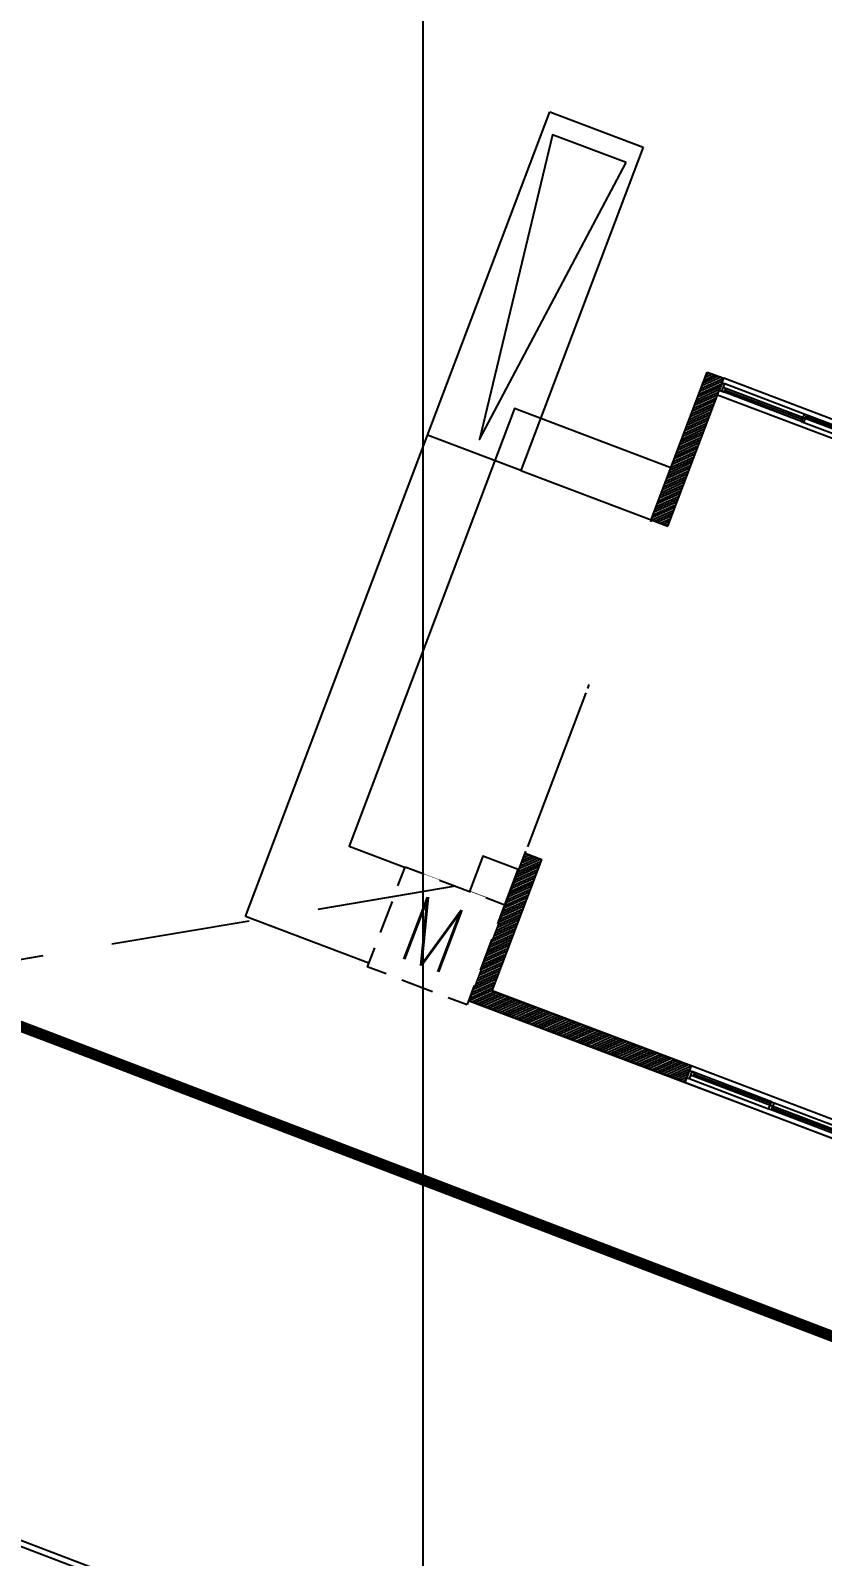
# Model space of a CAD drawing. Extents: x 0 to 346944, y 0 to 6285838.
# Drawn here: x 344196.48 to 344203.58, y 6284402.36 to 6284416.06 of the extents above; entities that cross this region are included whole.
import ezdxf

# ---------------------------------------------------------------- set-up
doc = ezdxf.new("R2010")
doc.units = 0
doc.header["$LTSCALE"] = 5
for name, pattern in [('DASHDOT', [1, 0.5, -0.25, 0, -0.25]), ('DASHDOTX2', [2, 1, -0.5, 0, -0.5]), ('DASHED', [0.75, 0.5, -0.25]), ('HIDDEN', [0.375, 0.25, -0.125])]:
    doc.linetypes.add(name, pattern=pattern)
for name, color, linetype in [('ACOM-P', 251, 'DASHED'), ('CALLES-URBANAS', 6, 'Continuous'), ('COTAS', 11, 'Continuous'), ('EQUIPOS', 240, 'Continuous'), ('EQUIPOS_P', 240, 'Continuous'), ('GRILLA', 254, 'Continuous'), ('PLANTA', 6, 'Continuous'), ('Prosan General Linea Oficial', 6, 'DASHDOTX2'), ('PUNTO-DE-INTERES', 254, 'Continuous')]:
    doc.layers.add(name, color=color, linetype=linetype)
doc.styles.add('2mm', font='simplex.shx', dxfattribs={"width": 0.8, "height": 0.65})
doc.styles.add('ROMANS', font='romans.shx', dxfattribs={"height": 1})
doc.dimstyles.new('ACOMETIDA 500', dxfattribs={"dimtxt": 0.65, "dimasz": 1.8, "dimexe": 1.25, "dimexo": 0.625, "dimtad": 0, "dimdec": 0, "dimtxsty": '2mm', "dimblk": 'NONE', "dimcen": 2.5, "dimse1": 1, "dimse2": 1, "dimclrd": 256, "dimclrt": 2, "dimadec": 0, "dimazin": 0, "dimtfac": 1, "dimtdec": 0, "dimtmove": 0, "dimatfit": 3, "dimldrblk": 'NONE', "dimfxl": 1, "dimtfill": 1, "dimlwd": -1, "dimarcsym": 2})
doc.dimstyles.new('GRILLA X 500', dxfattribs={"dimtxt": 0.5, "dimasz": 1.8, "dimexe": 1.25, "dimexo": 0.625, "dimtad": 0, "dimdec": 0, "dimtxsty": 'ROMANS', "dimblk": 'NONE', "dimcen": 2.5, "dimse1": 1, "dimse2": 1, "dimsd1": 1, "dimsd2": 1, "dimclrd": 256, "dimclrt": 256, "dimadec": 0, "dimazin": 0, "dimtfac": 1, "dimtdec": 0, "dimtmove": 0, "dimatfit": 3, "dimldrblk": 'NONE', "dimfxlon": 1, "dimtfill": 1, "dimlwd": -1, "dimarcsym": 2})
doc.dimstyles.new('VANO 500', dxfattribs={"dimtxt": 0.65, "dimasz": 1.8, "dimexe": 0, "dimexo": 8, "dimgap": 1.2, "dimtad": 0, "dimdec": 0, "dimzin": 0, "dimdsep": 46, "dimtxsty": '2mm', "dimblk": 'NONE', "dimcen": 0, "dimse1": 1, "dimse2": 1, "dimsd1": 1, "dimsd2": 1, "dimclrd": 7, "dimclrt": 2, "dimadec": 0, "dimazin": 0, "dimtfac": 1, "dimtdec": 0, "dimtofl": 0, "dimtmove": 0, "dimatfit": 3, "dimldrblk": 'NONE', "dimfxl": 1, "dimtfill": 1, "dimtolj": 1, "dimtzin": 0, "dimlwd": 25, "dimarcsym": 0})

# ---------------------------------------------------------------- blocks, each defined once
blk = doc.blocks.new('PLANTA 2')
at = {"layer": 'PUNTO-DE-INTERES'}
for p, q in [((3.0509, -15.5759), (4.4304, -11.9712)), ((3.0509, -15.5759), (4.4304, -11.9712)), ((4.4304, -11.9712), (4.8493, -12.1315)), ((4.8493, -12.1315), (4.295, -13.5797)), ((4.8788, -13.8031), (5.1322, -13.141)), ((5.1444, -13.1456), (5.1275, -13.1532)), ((5.1322, -13.141), (5.2069, -13.1696)), ((4.9535, -13.8317), (5.2069, -13.1696)), ((5.1923, -13.2077), (5.089, -13.2538)), ((5.1971, -13.1951), (5.0938, -13.2413)), ((5.2019, -13.1826), (5.0986, -13.2287)), ((5.2067, -13.17), (5.1034, -13.2161)), ((5.1947, -13.1649), (5.1082, -13.2035)), ((5.1821, -13.1601), (5.113, -13.1909)), ((5.1696, -13.1553), (5.1178, -13.1784)), ((5.157, -13.1505), (5.1227, -13.1658)), ((5.9281, -13.4884), (5.2043, -13.2114)), ((5.954, -13.4555), (5.2069, -13.1696)), ((5.5666, -13.3313), (5.2105, -13.195)), ((5.1634, -13.2832), (5.0601, -13.3293)), ((5.1682, -13.2706), (5.0649, -13.3167)), ((5.173, -13.258), (5.0697, -13.3042)), ((5.1778, -13.2455), (5.0745, -13.2916)), ((5.1826, -13.2329), (5.0793, -13.279)), ((5.1875, -13.2203), (5.0841, -13.2664)), ((5.9254, -13.5302), (5.1783, -13.2443)), ((5.5541, -13.364), (5.198, -13.2277)), ((5.5572, -13.3558), (5.2128, -13.224)), ((5.1393, -13.3461), (5.036, -13.3922)), ((5.1441, -13.3335), (5.0408, -13.3796)), ((5.1489, -13.3209), (5.0456, -13.3671)), ((5.1538, -13.3084), (5.0504, -13.3545)), ((5.1586, -13.2958), (5.0553, -13.3419)), ((5.5666, -13.3313), (5.5541, -13.364)), ((5.9195, -13.4757), (5.5751, -13.3439)), ((5.9343, -13.472), (5.5782, -13.3358)), ((4.295, -13.5797), (3.8762, -13.4195)), ((5.1152, -13.409), (5.0119, -13.4551)), ((5.1201, -13.3964), (5.0167, -13.4426)), ((5.1249, -13.3838), (5.0216, -13.43)), ((5.1297, -13.3713), (5.0264, -13.4174)), ((5.1345, -13.3587), (5.0312, -13.4048)), ((5.5657, -13.3685), (5.9218, -13.5047)), ((5.0864, -13.4845), (4.983, -13.5306)), ((5.0912, -13.4719), (4.9879, -13.518)), ((5.096, -13.4593), (4.9927, -13.5055)), ((5.1008, -13.4468), (4.9975, -13.4929)), ((5.1056, -13.4342), (5.0023, -13.4803)), ((5.1104, -13.4216), (5.0071, -13.4677)), ((5.0623, -13.5474), (4.959, -13.5935)), ((5.0671, -13.5348), (4.9638, -13.5809)), ((5.0719, -13.5222), (4.9686, -13.5684)), ((5.0767, -13.5097), (4.9734, -13.5558)), ((5.0815, -13.4971), (4.9782, -13.5432)), ((4.295, -13.5797), (4.8788, -13.8031)), ((5.0334, -13.6229), (4.9301, -13.669)), ((5.0382, -13.6103), (4.9349, -13.6564)), ((5.043, -13.5977), (4.9397, -13.6438)), ((5.0478, -13.5851), (4.9445, -13.6313)), ((5.0527, -13.5726), (4.9493, -13.6187)), ((5.0575, -13.56), (4.9542, -13.6061)), ((5.0093, -13.6858), (4.906, -13.7319)), ((5.0141, -13.6732), (4.9108, -13.7193)), ((5.0189, -13.6606), (4.9156, -13.7067)), ((5.0238, -13.648), (4.9205, -13.6942)), ((5.0286, -13.6355), (4.9253, -13.6816)), ((4.9852, -13.7487), (4.8819, -13.7948)), ((4.9804, -13.7613), (4.883, -13.8048)), ((4.9901, -13.7361), (4.8868, -13.7822)), ((4.9949, -13.7235), (4.8916, -13.7696)), ((4.9997, -13.7109), (4.8964, -13.7571)), ((5.0045, -13.6984), (4.9012, -13.7445)), ((4.8788, -13.8031), (4.8752, -13.8125)), ((4.8788, -13.8031), (4.9535, -13.8317)), ((4.9756, -13.7738), (4.8956, -13.8096)), ((4.9708, -13.7864), (4.9082, -13.8144)), ((4.966, -13.799), (4.9208, -13.8192)), ((4.9612, -13.8116), (4.9333, -13.824)), ((4.9564, -13.8242), (4.9459, -13.8288)), ((4.5819, -14.5787), (4.3178, -15.269)), ((4.5964, -14.5409), (4.5892, -14.5596)), ((4.3786, -15.3338), (4.2753, -15.38)), ((4.3768, -15.3242), (4.2801, -15.3674)), ((4.3643, -15.3194), (4.2849, -15.3548)), ((4.3517, -15.3146), (4.2898, -15.3422)), ((4.3391, -15.3098), (4.2946, -15.3296)), ((4.3265, -15.305), (4.2994, -15.3171)), ((4.3139, -15.3001), (4.3042, -15.3045)), ((4.3069, -15.2974), (4.3105, -15.2881)), ((4.3069, -15.2974), (4.3816, -15.326)), ((4.3545, -15.3967), (4.2512, -15.4429)), ((4.3594, -15.3842), (4.2561, -15.4303)), ((4.3642, -15.3716), (4.2609, -15.4177)), ((4.369, -15.359), (4.2657, -15.4051)), ((4.3738, -15.3464), (4.2705, -15.3925)), ((4.3257, -15.4722), (4.2224, -15.5184)), ((4.3305, -15.4597), (4.2272, -15.5058)), ((4.3353, -15.4471), (4.232, -15.4932)), ((4.3401, -15.4345), (4.2368, -15.4806)), ((4.3449, -15.4219), (4.2416, -15.468)), ((4.3497, -15.4093), (4.2464, -15.4555)), ((4.3016, -15.5351), (4.1983, -15.5813)), ((4.3064, -15.5226), (4.2031, -15.5687)), ((4.3112, -15.51), (4.2079, -15.5561)), ((4.316, -15.4974), (4.2127, -15.5435)), ((4.3208, -15.4848), (4.2175, -15.5309)), ((4.0535, -15.9596), (3.0509, -15.5759)), ((4.2727, -15.6106), (4.1694, -15.6567)), ((4.2775, -15.598), (4.1742, -15.6442)), ((4.2823, -15.5855), (4.179, -15.6316)), ((4.2871, -15.5729), (4.1838, -15.619)), ((4.292, -15.5603), (4.1887, -15.6064)), ((4.2968, -15.5477), (4.1935, -15.5938)), ((4.2486, -15.6735), (4.1453, -15.7196)), ((4.2534, -15.6609), (4.1501, -15.7071)), ((4.2583, -15.6484), (4.1549, -15.6945)), ((4.2631, -15.6358), (4.1598, -15.6819)), ((4.2679, -15.6232), (4.1646, -15.6693)), ((4.2246, -15.7364), (4.1212, -15.7825)), ((4.2294, -15.7238), (4.1261, -15.77)), ((4.2342, -15.7113), (4.1309, -15.7574)), ((4.239, -15.6987), (4.1357, -15.7448)), ((4.2438, -15.6861), (4.1405, -15.7322)), ((4.1957, -15.8119), (4.0924, -15.858)), ((4.2005, -15.7993), (4.0972, -15.8455)), ((4.2053, -15.7867), (4.102, -15.8329)), ((4.2101, -15.7742), (4.1068, -15.8203)), ((4.2149, -15.7616), (4.1116, -15.8077)), ((4.2197, -15.749), (4.1164, -15.7951)), ((4.1716, -15.8748), (4.0683, -15.9209)), ((4.1764, -15.8622), (4.0731, -15.9084)), ((4.1812, -15.8497), (4.0779, -15.8958)), ((4.186, -15.8371), (4.0827, -15.8832)), ((4.1909, -15.8245), (4.0875, -15.8706)), ((4.1572, -15.9126), (4.0538, -15.9587)), ((4.162, -15.9), (4.0587, -15.9461)), ((4.1668, -15.8874), (4.0635, -15.9335)), ((4.1684, -15.9179), (4.0651, -15.9641)), ((4.181, -15.9228), (4.0777, -15.9689)), ((4.1936, -15.9276), (4.0903, -15.9737)), ((4.2062, -15.9324), (4.1029, -15.9785)), ((4.2188, -15.9372), (4.1155, -15.9833)), ((4.2313, -15.942), (4.128, -15.9881)), ((4.2439, -15.9468), (4.1406, -15.993)), ((4.2565, -15.9516), (4.1532, -15.9978)), ((7.9294, -17.4429), (4.0535, -15.9596)), ((4.2691, -15.9565), (4.1658, -16.0026)), ((4.2817, -15.9613), (4.1784, -16.0074)), ((4.2942, -15.9661), (4.1909, -16.0122)), ((4.3068, -15.9709), (4.2035, -16.017)), ((4.3194, -15.9757), (4.2161, -16.0218)), ((4.332, -15.9805), (4.2287, -16.0267)), ((4.3446, -15.9853), (4.2413, -16.0315)), ((4.3572, -15.9902), (4.2538, -16.0363)), ((4.3697, -15.995), (4.2664, -16.0411)), ((4.3823, -15.9998), (4.279, -16.0459)), ((4.3949, -16.0046), (4.2916, -16.0507)), ((4.4075, -16.0094), (4.3042, -16.0555)), ((4.4201, -16.0142), (4.3167, -16.0604)), ((4.4326, -16.019), (4.3293, -16.0652)), ((4.4452, -16.0239), (4.3419, -16.07)), ((4.4578, -16.0287), (4.3545, -16.0748)), ((4.4704, -16.0335), (4.3671, -16.0796)), ((4.483, -16.0383), (4.3796, -16.0844)), ((4.4955, -16.0431), (4.3922, -16.0892)), ((4.5081, -16.0479), (4.4048, -16.0941)), ((4.5207, -16.0528), (4.4174, -16.0989)), ((4.5333, -16.0576), (4.43, -16.1037)), ((4.5459, -16.0624), (4.4426, -16.1085)), ((4.5584, -16.0672), (4.4551, -16.1133)), ((4.571, -16.072), (4.4677, -16.1181)), ((4.5836, -16.0768), (4.4803, -16.1229)), ((4.5962, -16.0816), (4.4929, -16.1278)), ((4.6088, -16.0865), (4.5055, -16.1326)), ((4.6213, -16.0913), (4.518, -16.1374)), ((4.6339, -16.0961), (4.5306, -16.1422)), ((4.6465, -16.1009), (4.5432, -16.147)), ((4.6591, -16.1057), (4.5558, -16.1518)), ((4.6717, -16.1105), (4.5684, -16.1566)), ((4.6842, -16.1153), (4.5809, -16.1615)), ((4.6968, -16.1202), (4.5935, -16.1663)), ((4.7094, -16.125), (4.6061, -16.1711)), ((4.722, -16.1298), (4.6187, -16.1759)), ((4.7346, -16.1346), (4.6313, -16.1807)), ((4.7472, -16.1394), (4.6438, -16.1855)), ((4.7597, -16.1442), (4.6564, -16.1903)), ((4.7723, -16.149), (4.669, -16.1952)), ((4.7849, -16.1539), (4.6816, -16.2)), ((4.7975, -16.1587), (4.6942, -16.2048)), ((4.8101, -16.1635), (4.7067, -16.2096)), ((4.8226, -16.1683), (4.7193, -16.2144)), ((4.8352, -16.1731), (4.7319, -16.2192)), ((4.8478, -16.1779), (4.7445, -16.224)), ((4.8604, -16.1827), (4.7571, -16.2289)), ((4.873, -16.1876), (4.7696, -16.2337)), ((4.8855, -16.1924), (4.7822, -16.2385)), ((4.8981, -16.1972), (4.7948, -16.2433)), ((4.9107, -16.202), (4.8074, -16.2481)), ((4.9233, -16.2068), (4.82, -16.2529)), ((4.9359, -16.2116), (4.8326, -16.2578)), ((4.9484, -16.2164), (4.8451, -16.2626)), ((4.961, -16.2213), (4.8577, -16.2674)), ((4.9736, -16.2261), (4.8703, -16.2722)), ((4.9862, -16.2309), (4.8829, -16.277)), ((4.9988, -16.2357), (4.8955, -16.2818)), ((5.0113, -16.2405), (4.908, -16.2866)), ((5.0239, -16.2453), (4.9206, -16.2915)), ((5.0365, -16.2501), (4.9332, -16.2963)), ((5.0477, -16.2556), (4.9458, -16.3011)), ((5.0429, -16.2682), (4.9584, -16.3059)), ((5.0381, -16.2807), (4.9709, -16.3107)), ((5.0333, -16.2933), (4.9835, -16.3155)), ((5.0481, -16.2546), (5.0195, -16.3293)), ((5.7693, -16.5734), (5.0455, -16.2964)), ((5.7953, -16.5405), (5.0481, -16.2546)), ((5.4078, -16.4163), (5.0517, -16.2801)), ((5.4047, -16.4245), (5.0603, -16.2927)), ((5.0285, -16.3059), (4.9961, -16.3203)), ((5.0236, -16.3185), (5.0087, -16.3252)), ((5.7667, -16.6152), (5.0195, -16.3293)), ((5.3953, -16.449), (5.0392, -16.3127)), ((5.4195, -16.4208), (5.7755, -16.5571)), ((5.763, -16.5897), (5.407, -16.4535)), ((5.7545, -16.5771), (5.4101, -16.4453))]:
    blk.add_line(p, q, dxfattribs=at)
for points in [[(7.8267, -18.3012), (14.4541, 1.3625), (-4.3226, 7.8454), (-5.0396, 8.1333), (-16.9441, 12.6198), (-20.0017, 13.7768), (-24.3413, 2.4823), (-27.138, -4.7827), (-22.6962, -6.5135), (-9.5725, -11.5935), (-0.4639, -15.1037), (2.1908, -16.1232), (6.5102, -17.7921), (7.8267, -18.3012)], [(4.7723, -12.2001), (4.4419, -12.0737), (4.1087, -13.4392), (4.7723, -12.2001)], [(5.198, -13.2277), (5.2105, -13.195), (5.1988, -13.1906), (5.1863, -13.2233)], [(5.1863, -13.2233), (5.2097, -13.2322), (5.2159, -13.2159), (5.2043, -13.2114)], [(5.5541, -13.364), (5.5657, -13.3685), (5.5782, -13.3358)], [(5.572, -13.3521), (5.5603, -13.3476)], [(5.5782, -13.3358), (5.5666, -13.3313)], [(5.0195, -16.3293), (4.0535, -15.9596), (4.3069, -15.2974)], [(5.0481, -16.2546), (4.1568, -15.9135), (4.3816, -15.326)], [(5.0517, -16.2801), (5.0392, -16.3127), (5.0275, -16.3083), (5.0401, -16.2756)], [(5.0401, -16.2756), (5.0634, -16.2845), (5.0571, -16.3009), (5.0455, -16.2964)], [(5.4195, -16.4208), (5.407, -16.4535), (5.3953, -16.449), (5.4078, -16.4163)], [(5.4132, -16.4371), (5.4015, -16.4327)], [(5.4078, -16.4163), (5.4195, -16.4208)]]:
    blk.add_lwpolyline(points, dxfattribs=at)
at = {"layer": 'PUNTO-DE-INTERES', "ltscale": 8}
blk.add_lwpolyline([(4.9681, -13.5696), (4.2676, -13.3016), (3.5171, -15.2629), (4.2175, -15.5309)], dxfattribs=at)
at = {"layer": 'PUNTO-DE-INTERES'}
blk.add_lwpolyline([(4.057, -15.4677), (4.2149, -15.5282), (4.2754, -15.3702), (4.1174, -15.3097)], close=True, dxfattribs=at)
blk = doc.blocks.new('PLANTA')
at = {"layer": 'CALLES-URBANAS', "elevation": -2.006}
for points in [[(57.22, -76.56), (43.205, -71.201), (34.561, -67.898), (29.246, -65.88), (10.996, -58.924), (-15.3, -48.857), (-26.084, -44.701), (-26.997, -41.99)], [(57.238, -76.514), (43.223, -71.154), (34.579, -67.851), (29.264, -65.833), (11.013, -58.877), (-15.282, -48.811), (-26.045, -44.663), (-26.942, -41.997)]]:
    blk.add_lwpolyline(points, dxfattribs=at)
at = {"layer": 'Prosan General Linea Oficial', "linetype": 'DASHDOT', "const_width": 0.1, "flags": 128}
blk.add_lwpolyline([(12.407, -54.797), (-0.593, -49.823), (-5.065, -48.111), (-11.593, -45.613), (-13.736, -44.793), (-21.467, -41.814), (-22.633, -41.365), (-19.864, -34.09), (-18.237, -29.814), (-17.095, -26.814), (-8.502, -4.192), (-7.391, -4.608), (-2.378, -6.483), (21.465, -15.364), (22.901, -15.935), (60.504, -28.756), (47.4, -68.134), (44.763, -67.126), (36.111, -63.821), (30.794, -61.803), (12.55, -54.852)], dxfattribs=at)
at = {"layer": 'PLANTA', "xscale": 2, "yscale": 2, "zscale": 2, "rotation": 0.2194448801566033}
blk.add_blockref('PLANTA 2', (31.606, -31.592), dxfattribs=at)
blk = doc.blocks.new('EM-BT_P')
blk.add_wipeout([(-1.596, -1.595), (-1.596, 1.596), (1.596, 1.596), (1.596, -1.596)])
at = {"layer": 'EQUIPOS'}
for p, q in [((-1.596, 0.991), (-1.596, 1.596)), ((-0.991, 1.595), (-1.596, 1.595)), ((-0.494, 1.595), (0.494, 1.595)), ((0.991, 1.595), (1.596, 1.595)), ((1.596, 0.991), (1.596, 1.596)), ((-1.596, 0.494), (-1.596, -0.494)), ((1.596, 0.494), (1.596, -0.494)), ((-1.596, -0.991), (-1.596, -1.596)), ((1.596, -0.991), (1.596, -1.596)), ((-0.991, -1.595), (-1.596, -1.595)), ((-0.494, -1.595), (0.494, -1.595)), ((0.991, -1.595), (1.596, -1.595))]:
    blk.add_line(p, q, dxfattribs=at)
at = {"layer": 'EQUIPOS', "style": 'ROMANS', "width": 0.8}
blk.add_text('M', height=1.98, dxfattribs=at).set_placement((-0.915, -0.99))
blk = doc.blocks.new('*D92')
at = {"layer": 'Defpoints', "color": 0, "linetype": 'HIDDEN', "ltscale": 0.25, "transparency": 16777216}
for p in [(344179.653, 6284404.892), (344217.482, 6284391.825), (344217.013, 6284390.598)]:
    blk.add_point(p, dxfattribs=at)
at = {"layer": 'COTAS', "color": 2, "linetype": 'HIDDEN', "ltscale": 0.25, "transparency": 16777216, "insert": (344198.803, 6284398.972), "char_height": 0.65, "attachment_point": 5, "rotation": 339.0631, "style": '2mm', "bg_fill": 3, "box_fill_scale": 1.1, "bg_fill_color": 256, "bg_fill_true_color": 13158600, "bg_fill_transparency": 0}
blk.add_mtext('\\A1;40.00', dxfattribs=at)
blk = doc.blocks.new('_None')
blk = doc.blocks.new('*U96')
at = {"layer": 'GRILLA', "lineweight": -3}
blk.add_lwpolyline([(200, 50), (200, 150)], dxfattribs=at)
blk = doc.blocks.new('*D104')
at = {"layer": 'ACOM-P', "ltscale": 0.5, "transparency": 16777216}
for p, q in [((344200.285, 6284408.376), (344191.294, 6284406.856)), ((344179.654, 6284404.889), (344188.645, 6284406.409))]:
    blk.add_line(p, q, dxfattribs=at)
at = {"layer": 'Defpoints', "color": 0, "ltscale": 0.5, "transparency": 16777216}
for p in [(344200.284, 6284408.379), (344200.285, 6284408.376), (344179.653, 6284404.892)]:
    blk.add_point(p, dxfattribs=at)
at = {"layer": 'ACOM-P', "color": 2, "ltscale": 0.5, "transparency": 16777216, "insert": (344189.969, 6284406.633), "char_height": 0.65, "attachment_point": 5, "rotation": 9.5939, "style": '2mm', "bg_fill": 3, "box_fill_scale": 1.1, "bg_fill_color": 256, "bg_fill_true_color": 13158600, "bg_fill_transparency": 0}
blk.add_mtext('21m', dxfattribs=at)
blk = doc.blocks.new('*D119')
at = {"layer": 'Defpoints', "color": 0, "ltscale": 0.5, "transparency": 16777216}
for p in [(344297.865, 6284457.293), (344300, 6284395.5), (0, 0)]:
    blk.add_point(p, dxfattribs=at)
at = {"layer": 'GRILLA', "ltscale": 0.5, "transparency": 16777216, "insert": (344297.865, 6284461.728), "char_height": 1, "attachment_point": 5, "rotation": 90, "style": 'ROMANS', "bg_fill": 3, "box_fill_scale": 1.1, "bg_fill_color": 256, "bg_fill_true_color": 13158600, "bg_fill_transparency": 0}
blk.add_mtext('X-344300', dxfattribs=at)

msp = doc.modelspace()

# ---------------------------------------------------------------- block references
at = {"layer": 'PLANTA'}
msp.add_blockref('PLANTA', (344160.577, 6284470.825), dxfattribs=at)

# ---------------------------------------------------------------- next in the draw order: block references
at = {"layer": 'EQUIPOS_P', "ltscale": 5, "xscale": 0.3000000000000001, "yscale": 0.3000000000000001, "zscale": 0.3000000000000001, "rotation": 339.2779948311351}
msp.add_blockref('EM-BT_P', (344200.115, 6284407.931), dxfattribs=at)

# ---------------------------------------------------------------- next in the draw order: dimensions: what is measured, and where the dimension line sits
at = {"layer": 'COTAS', "linetype": 'HIDDEN', "ltscale": 0.25}
dim = msp.add_aligned_dim(p1=(344179.653, 6284404.892), p2=(344217.013, 6284390.598), distance=1.314, dimstyle='VANO 500', override={"dimpost": '.00', "dimsah": 1}, dxfattribs=at)
dim.commit()
dim.dimension.update_dxf_attribs({"geometry": '*D92', "text_midpoint": (344198.803, 6284398.972)})

# ---------------------------------------------------------------- next in the draw order: block references
at = {"layer": 'GRILLA', "lineweight": -3}
msp.add_blockref('*U96', (344000, 6284300), dxfattribs=at)

# ---------------------------------------------------------------- next in the draw order: dimensions: what is measured, and where the dimension line sits
at = {"layer": 'ACOM-P', "ltscale": 0.5}
dim = msp.add_aligned_dim(p1=(344179.653, 6284404.892), p2=(344200.284, 6284408.379), distance=-0.003, dimstyle='ACOMETIDA 500', override={"dimpost": 'm', "dimsah": 1}, dxfattribs=at)
dim.commit()
dim.dimension.update_dxf_attribs({"geometry": '*D104', "text_midpoint": (344189.969, 6284406.633)})

# ---------------------------------------------------------------- next in the draw order: dimensions: what is measured, and where the dimension line sits
at = {"layer": 'GRILLA', "ltscale": 0.5}
dim = msp.add_ordinate_dim(feature_location=(344300, 6284395.5), offset=(-2.135, 61.793), dtype=1, origin=(0, 0), dimstyle='GRILLA X 500', override={"dimpost": 'X-<>', "dimsah": 1}, dxfattribs=at)
dim.commit()
dim.dimension.update_dxf_attribs({"geometry": '*D119', "text_midpoint": (344297.865, 6284461.728)})

doc.saveas('drawing.dxf')
